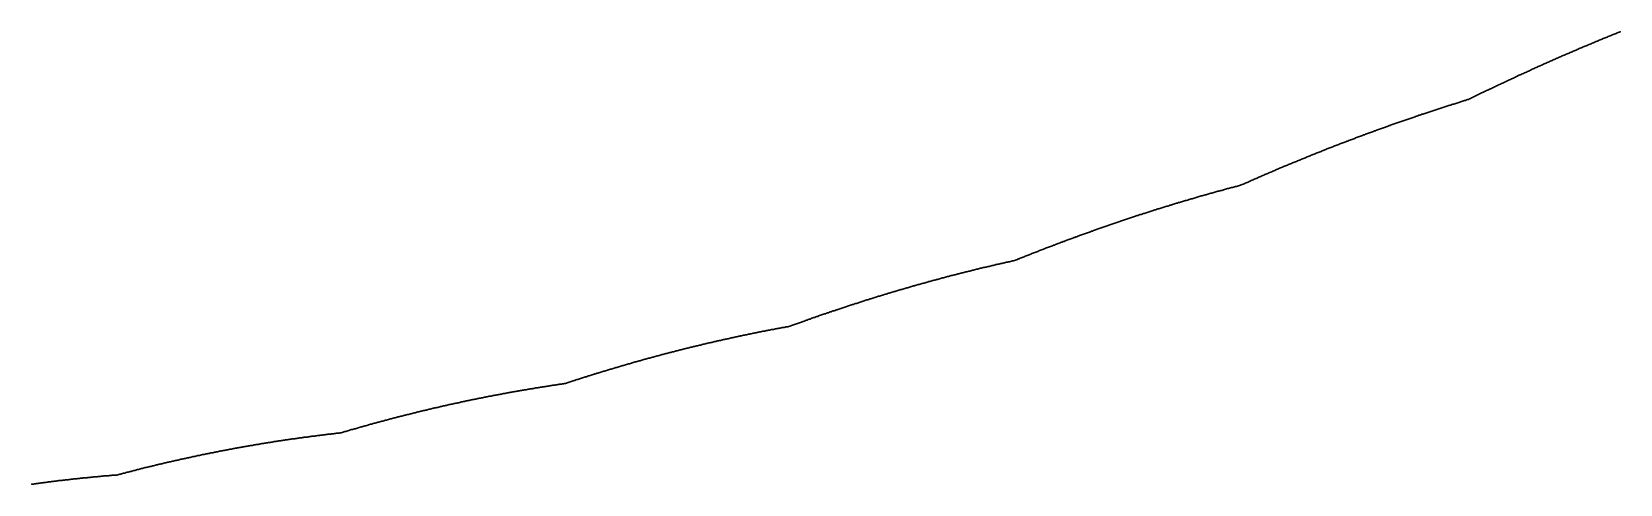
# Model space of a CAD drawing. Header units: metres. Extents: x 0 to 360, y 49 to 117.
# Drawn here: x 270.01 to 281.25, y 67.27 to 70.47 of the extents above; entities that cross this region are included whole.
import ezdxf

# ---------------------------------------------------------------- set-up
doc = ezdxf.new("R2010")
doc.units = ezdxf.units.M

msp = doc.modelspace()

# ---------------------------------------------------------------- linework, layer by layer
for p in [(280.984, 70.365), (280.991, 70.367), (280.998, 70.37), (281.005, 70.373), (281.012, 70.376), (281.02, 70.379), (281.027, 70.382), (281.034, 70.385), (281.041, 70.388), (281.048, 70.391), (281.055, 70.394), (281.062, 70.397), (281.069, 70.4), (281.076, 70.403), (281.083, 70.406), (281.09, 70.409), (281.097, 70.412), (281.104, 70.415), (281.112, 70.418), (281.119, 70.421), (281.126, 70.424), (281.133, 70.426), (281.14, 70.429), (281.147, 70.432), (281.154, 70.435), (281.161, 70.438), (281.168, 70.441), (281.175, 70.444), (281.182, 70.447), (281.189, 70.45), (281.197, 70.452), (281.204, 70.455), (281.211, 70.458), (281.218, 70.461), (281.225, 70.464), (281.232, 70.467), (281.239, 70.47), (281.246, 70.472), (280.723, 70.251), (280.73, 70.254), (280.737, 70.257), (280.744, 70.26), (280.751, 70.264), (280.758, 70.267), (280.765, 70.27), (280.772, 70.273), (280.779, 70.276), (280.786, 70.279), (280.793, 70.282), (280.8, 70.285), (280.808, 70.288), (280.815, 70.292), (280.822, 70.295), (280.829, 70.298), (280.836, 70.301), (280.843, 70.304), (280.85, 70.307), (280.857, 70.31), (280.864, 70.313), (280.871, 70.316), (280.878, 70.319), (280.885, 70.322), (280.892, 70.325), (280.899, 70.328), (280.906, 70.331), (280.914, 70.334), (280.921, 70.337), (280.928, 70.34), (280.935, 70.343), (280.942, 70.346), (280.949, 70.349), (280.956, 70.353), (280.963, 70.356), (280.97, 70.359), (280.977, 70.362), (280.476, 70.139), (280.483, 70.142), (280.49, 70.145), (280.497, 70.149), (280.504, 70.152), (280.511, 70.155), (280.518, 70.158), (280.525, 70.162), (280.532, 70.165), (280.539, 70.168), (280.546, 70.171), (280.553, 70.175), (280.561, 70.178), (280.568, 70.181), (280.575, 70.184), (280.582, 70.187), (280.589, 70.191), (280.596, 70.194), (280.603, 70.197), (280.61, 70.2), (280.617, 70.204), (280.624, 70.207), (280.631, 70.21), (280.638, 70.213), (280.645, 70.216), (280.652, 70.219), (280.659, 70.223), (280.666, 70.226), (280.673, 70.229), (280.68, 70.232), (280.688, 70.235), (280.695, 70.238), (280.702, 70.242), (280.709, 70.245), (280.716, 70.248), (280.237, 70.025), (280.244, 70.028), (280.251, 70.032), (280.258, 70.035), (280.265, 70.039), (280.272, 70.042), (280.279, 70.045), (280.286, 70.049), (280.293, 70.052), (280.3, 70.056), (280.307, 70.059), (280.314, 70.062), (280.321, 70.066), (280.328, 70.069), (280.335, 70.072), (280.342, 70.076), (280.349, 70.079), (280.356, 70.082), (280.363, 70.086), (280.37, 70.089), (280.377, 70.093), (280.384, 70.096), (280.391, 70.099), (280.398, 70.102), (280.406, 70.106), (280.413, 70.109), (280.42, 70.112), (280.427, 70.116), (280.434, 70.119), (280.441, 70.122), (280.448, 70.126), (280.455, 70.129), (280.462, 70.132), (280.469, 70.135), (279.92, 69.913), (279.927, 69.916), (279.934, 69.918), (279.941, 69.92), (279.948, 69.923), (279.955, 69.925), (279.962, 69.927), (279.97, 69.929), (279.977, 69.932), (279.984, 69.934), (279.991, 69.936), (279.998, 69.939), (280.005, 69.941), (280.012, 69.943), (280.019, 69.945), (280.026, 69.948), (280.033, 69.95), (280.04, 69.952), (280.047, 69.954), (280.054, 69.957), (280.061, 69.959), (280.068, 69.961), (280.075, 69.963), (280.082, 69.965), (280.089, 69.968), (280.096, 69.97), (280.103, 69.972), (280.11, 69.974), (280.117, 69.976), (280.124, 69.979), (280.131, 69.981), (280.138, 69.983), (280.145, 69.985), (280.152, 69.987), (280.159, 69.99), (280.166, 69.992), (280.173, 69.994), (280.18, 69.998), (280.187, 70.001), (280.194, 70.005), (280.201, 70.008), (280.208, 70.011), (280.215, 70.015), (280.223, 70.018), (280.23, 70.022), (279.591, 69.8), (279.598, 69.803), (279.605, 69.805), (279.612, 69.808), (279.619, 69.81), (279.626, 69.813), (279.633, 69.815), (279.64, 69.818), (279.647, 69.82), (279.654, 69.823), (279.661, 69.825), (279.668, 69.828), (279.675, 69.83), (279.682, 69.832), (279.689, 69.835), (279.696, 69.837), (279.703, 69.84), (279.71, 69.842), (279.717, 69.845), (279.724, 69.847), (279.731, 69.85), (279.738, 69.852), (279.745, 69.854), (279.752, 69.857), (279.759, 69.859), (279.766, 69.862), (279.773, 69.864), (279.78, 69.866), (279.787, 69.869), (279.794, 69.871), (279.801, 69.874), (279.808, 69.876), (279.815, 69.878), (279.822, 69.881), (279.829, 69.883), (279.836, 69.885), (279.843, 69.888), (279.85, 69.89), (279.857, 69.892), (279.864, 69.895), (279.871, 69.897), (279.878, 69.899), (279.885, 69.902), (279.892, 69.904), (279.899, 69.906), (279.906, 69.909), (279.913, 69.911), (279.29, 69.689), (279.297, 69.691), (279.304, 69.694), (279.311, 69.697), (279.318, 69.699), (279.325, 69.702), (279.332, 69.705), (279.339, 69.707), (279.346, 69.71), (279.353, 69.713), (279.36, 69.715), (279.367, 69.718), (279.374, 69.721), (279.381, 69.723), (279.388, 69.726), (279.395, 69.729), (279.402, 69.731), (279.409, 69.734), (279.416, 69.736), (279.423, 69.739), (279.43, 69.742), (279.437, 69.744), (279.444, 69.747), (279.451, 69.749), (279.458, 69.752), (279.465, 69.755), (279.472, 69.757), (279.479, 69.76), (279.486, 69.762), (279.493, 69.765), (279.5, 69.767), (279.507, 69.77), (279.514, 69.772), (279.521, 69.775), (279.528, 69.778), (279.535, 69.78), (279.542, 69.783), (279.549, 69.785), (279.556, 69.788), (279.563, 69.79), (279.57, 69.793), (279.577, 69.795), (279.584, 69.798), (279.011, 69.578), (279.018, 69.581), (279.025, 69.584), (279.032, 69.587), (279.038, 69.59), (279.045, 69.592), (279.052, 69.595), (279.059, 69.598), (279.066, 69.601), (279.073, 69.604), (279.08, 69.606), (279.087, 69.609), (279.094, 69.612), (279.101, 69.615), (279.108, 69.618), (279.115, 69.62), (279.122, 69.623), (279.129, 69.626), (279.136, 69.629), (279.143, 69.631), (279.15, 69.634), (279.157, 69.637), (279.164, 69.64), (279.171, 69.643), (279.178, 69.645), (279.185, 69.648), (279.192, 69.651), (279.199, 69.654), (279.206, 69.656), (279.213, 69.659), (279.22, 69.662), (279.227, 69.664), (279.234, 69.667), (279.241, 69.67), (279.248, 69.673), (279.255, 69.675), (279.262, 69.678), (279.269, 69.681), (279.276, 69.683), (279.283, 69.686), (278.739, 69.464), (278.746, 69.467), (278.753, 69.47), (278.76, 69.473), (278.767, 69.476), (278.774, 69.479), (278.781, 69.482), (278.787, 69.485), (278.794, 69.488), (278.801, 69.491), (278.808, 69.494), (278.815, 69.497), (278.822, 69.5), (278.829, 69.503), (278.836, 69.506), (278.843, 69.509), (278.85, 69.512), (278.857, 69.515), (278.864, 69.518), (278.871, 69.52), (278.878, 69.523), (278.885, 69.526), (278.892, 69.529), (278.899, 69.532), (278.906, 69.535), (278.913, 69.538), (278.92, 69.541), (278.927, 69.544), (278.934, 69.547), (278.941, 69.55), (278.948, 69.552), (278.955, 69.555), (278.962, 69.558), (278.969, 69.561), (278.976, 69.564), (278.983, 69.567), (278.99, 69.57), (278.997, 69.572), (279.004, 69.575), (278.433, 69.352), (278.44, 69.354), (278.447, 69.356), (278.453, 69.358), (278.46, 69.36), (278.467, 69.362), (278.474, 69.364), (278.481, 69.366), (278.488, 69.367), (278.495, 69.369), (278.502, 69.371), (278.509, 69.373), (278.516, 69.375), (278.523, 69.377), (278.53, 69.378), (278.537, 69.38), (278.544, 69.382), (278.551, 69.384), (278.558, 69.386), (278.565, 69.388), (278.572, 69.391), (278.579, 69.394), (278.586, 69.397), (278.593, 69.4), (278.6, 69.403), (278.606, 69.406), (278.613, 69.409), (278.62, 69.413), (278.627, 69.416), (278.634, 69.419), (278.641, 69.422), (278.648, 69.425), (278.655, 69.428), (278.662, 69.431), (278.669, 69.434), (278.676, 69.437), (278.683, 69.44), (278.69, 69.443), (278.697, 69.446), (278.704, 69.449), (278.711, 69.452), (278.718, 69.455), (278.725, 69.458), (278.732, 69.461), (278.044, 69.239), (278.051, 69.241), (278.058, 69.244), (278.065, 69.246), (278.072, 69.248), (278.079, 69.25), (278.085, 69.252), (278.092, 69.254), (278.099, 69.256), (278.106, 69.258), (278.113, 69.26), (278.12, 69.263), (278.127, 69.265), (278.134, 69.267), (278.141, 69.269), (278.148, 69.271), (278.155, 69.273), (278.162, 69.275), (278.169, 69.277), (278.176, 69.279), (278.183, 69.281), (278.19, 69.283), (278.196, 69.285), (278.203, 69.287), (278.21, 69.289), (278.217, 69.291), (278.224, 69.293), (278.231, 69.295), (278.238, 69.297), (278.245, 69.3), (278.252, 69.302), (278.259, 69.304), (278.266, 69.306), (278.273, 69.308), (278.28, 69.31), (278.287, 69.312), (278.294, 69.313), (278.301, 69.315), (278.308, 69.317), (278.315, 69.319), (278.321, 69.321), (278.328, 69.323), (278.335, 69.325), (278.342, 69.327), (278.349, 69.329), (278.356, 69.331), (278.363, 69.333), (278.37, 69.335), (278.377, 69.337), (278.384, 69.339), (278.391, 69.341), (278.398, 69.343), (278.405, 69.345), (278.412, 69.347), (278.419, 69.349), (278.426, 69.35), (277.698, 69.127), (277.705, 69.13), (277.711, 69.132), (277.718, 69.134), (277.725, 69.137), (277.732, 69.139), (277.739, 69.141), (277.746, 69.144), (277.753, 69.146), (277.76, 69.148), (277.767, 69.15), (277.774, 69.153), (277.781, 69.155), (277.788, 69.157), (277.795, 69.16), (277.801, 69.162), (277.808, 69.164), (277.815, 69.167), (277.822, 69.169), (277.829, 69.171), (277.836, 69.173), (277.843, 69.176), (277.85, 69.178), (277.857, 69.18), (277.864, 69.182), (277.871, 69.185), (277.878, 69.187), (277.885, 69.189), (277.891, 69.191), (277.898, 69.194), (277.905, 69.196), (277.912, 69.198), (277.919, 69.2), (277.926, 69.202), (277.933, 69.205), (277.94, 69.207), (277.947, 69.209), (277.954, 69.211), (277.961, 69.213), (277.968, 69.216), (277.975, 69.218), (277.982, 69.22), (277.988, 69.222), (277.995, 69.224), (278.002, 69.226), (278.009, 69.229), (278.016, 69.231), (278.023, 69.233), (278.03, 69.235), (278.037, 69.237), (277.38, 69.015), (277.387, 69.017), (277.394, 69.02), (277.4, 69.022), (277.407, 69.025), (277.414, 69.027), (277.421, 69.03), (277.428, 69.033), (277.435, 69.035), (277.442, 69.038), (277.449, 69.04), (277.456, 69.043), (277.463, 69.045), (277.47, 69.047), (277.476, 69.05), (277.483, 69.052), (277.49, 69.055), (277.497, 69.057), (277.504, 69.06), (277.511, 69.062), (277.518, 69.065), (277.525, 69.067), (277.532, 69.07), (277.539, 69.072), (277.546, 69.075), (277.552, 69.077), (277.559, 69.079), (277.566, 69.082), (277.573, 69.084), (277.58, 69.087), (277.587, 69.089), (277.594, 69.092), (277.601, 69.094), (277.608, 69.096), (277.615, 69.099), (277.622, 69.101), (277.628, 69.104), (277.635, 69.106), (277.642, 69.108), (277.649, 69.111), (277.656, 69.113), (277.663, 69.115), (277.67, 69.118), (277.677, 69.12), (277.684, 69.123), (277.691, 69.125), (277.083, 68.902), (277.09, 68.905), (277.097, 68.907), (277.104, 68.91), (277.111, 68.913), (277.118, 68.915), (277.125, 68.918), (277.131, 68.921), (277.138, 68.923), (277.145, 68.926), (277.152, 68.929), (277.159, 68.932), (277.166, 68.934), (277.173, 68.937), (277.18, 68.94), (277.187, 68.942), (277.193, 68.945), (277.2, 68.947), (277.207, 68.95), (277.214, 68.953), (277.221, 68.955), (277.228, 68.958), (277.235, 68.961), (277.242, 68.963), (277.249, 68.966), (277.256, 68.968), (277.262, 68.971), (277.269, 68.974), (277.276, 68.976), (277.283, 68.979), (277.29, 68.982), (277.297, 68.984), (277.304, 68.987), (277.311, 68.989), (277.318, 68.992), (277.325, 68.994), (277.331, 68.997), (277.338, 69), (277.345, 69.002), (277.352, 69.005), (277.359, 69.007), (277.366, 69.01), (277.373, 69.012), (276.684, 68.789), (276.691, 68.791), (276.698, 68.793), (276.705, 68.794), (276.712, 68.796), (276.718, 68.798), (276.725, 68.799), (276.732, 68.801), (276.739, 68.803), (276.746, 68.804), (276.753, 68.806), (276.76, 68.807), (276.767, 68.809), (276.773, 68.811), (276.78, 68.812), (276.787, 68.814), (276.794, 68.816), (276.801, 68.817), (276.808, 68.819), (276.815, 68.82), (276.822, 68.822), (276.828, 68.824), (276.835, 68.825), (276.842, 68.827), (276.849, 68.828), (276.856, 68.83), (276.863, 68.831), (276.87, 68.833), (276.877, 68.835), (276.884, 68.836), (276.89, 68.838), (276.897, 68.839), (276.904, 68.841), (276.911, 68.842), (276.918, 68.844), (276.925, 68.845), (276.932, 68.847), (276.939, 68.848), (276.945, 68.85), (276.952, 68.852), (276.959, 68.853), (276.966, 68.855), (276.973, 68.858), (276.98, 68.861), (276.987, 68.864), (276.994, 68.866), (277.001, 68.869), (277.007, 68.872), (277.014, 68.875), (277.021, 68.877), (277.028, 68.88), (277.035, 68.883), (277.042, 68.886), (277.049, 68.888), (277.056, 68.891), (277.063, 68.894), (277.069, 68.896), (277.076, 68.899), (276.258, 68.677), (276.265, 68.679), (276.272, 68.681), (276.279, 68.683), (276.286, 68.684), (276.293, 68.686), (276.3, 68.688), (276.306, 68.69), (276.313, 68.692), (276.32, 68.694), (276.327, 68.696), (276.334, 68.698), (276.341, 68.7), (276.348, 68.702), (276.354, 68.704), (276.361, 68.705), (276.368, 68.707), (276.375, 68.709), (276.382, 68.711), (276.389, 68.713), (276.396, 68.715), (276.403, 68.717), (276.409, 68.719), (276.416, 68.72), (276.423, 68.722), (276.43, 68.724), (276.437, 68.726), (276.444, 68.728), (276.451, 68.73), (276.457, 68.731), (276.464, 68.733), (276.471, 68.735), (276.478, 68.737), (276.485, 68.739), (276.492, 68.74), (276.499, 68.742), (276.505, 68.744), (276.512, 68.746), (276.519, 68.748), (276.526, 68.749), (276.533, 68.751), (276.54, 68.753), (276.547, 68.755), (276.554, 68.757), (276.56, 68.758), (276.567, 68.76), (276.574, 68.762), (276.581, 68.764), (276.588, 68.765), (276.595, 68.767), (276.602, 68.769), (276.608, 68.77), (276.615, 68.772), (276.622, 68.774), (276.629, 68.776), (276.636, 68.777), (276.643, 68.779), (276.65, 68.781), (276.657, 68.782), (276.663, 68.784), (276.67, 68.786), (276.677, 68.788), (275.889, 68.565), (275.896, 68.568), (275.902, 68.57), (275.909, 68.572), (275.916, 68.574), (275.923, 68.576), (275.93, 68.578), (275.937, 68.581), (275.943, 68.583), (275.95, 68.585), (275.957, 68.587), (275.964, 68.589), (275.971, 68.591), (275.978, 68.593), (275.985, 68.595), (275.991, 68.598), (275.998, 68.6), (276.005, 68.602), (276.012, 68.604), (276.019, 68.606), (276.026, 68.608), (276.032, 68.61), (276.039, 68.612), (276.046, 68.614), (276.053, 68.616), (276.06, 68.618), (276.067, 68.621), (276.074, 68.623), (276.08, 68.625), (276.087, 68.627), (276.094, 68.629), (276.101, 68.631), (276.108, 68.633), (276.115, 68.635), (276.121, 68.637), (276.128, 68.639), (276.135, 68.641), (276.142, 68.643), (276.149, 68.645), (276.156, 68.647), (276.163, 68.649), (276.169, 68.651), (276.176, 68.653), (276.183, 68.655), (276.19, 68.657), (276.197, 68.659), (276.204, 68.661), (276.211, 68.663), (276.217, 68.665), (276.224, 68.667), (276.231, 68.669), (276.238, 68.671), (276.245, 68.673), (276.252, 68.675), (275.554, 68.454), (275.561, 68.456), (275.568, 68.458), (275.574, 68.461), (275.581, 68.463), (275.588, 68.466), (275.595, 68.468), (275.602, 68.47), (275.609, 68.473), (275.615, 68.475), (275.622, 68.477), (275.629, 68.48), (275.636, 68.482), (275.643, 68.484), (275.65, 68.487), (275.656, 68.489), (275.663, 68.491), (275.67, 68.494), (275.677, 68.496), (275.684, 68.498), (275.691, 68.5), (275.697, 68.503), (275.704, 68.505), (275.711, 68.507), (275.718, 68.51), (275.725, 68.512), (275.732, 68.514), (275.738, 68.516), (275.745, 68.519), (275.752, 68.521), (275.759, 68.523), (275.766, 68.526), (275.773, 68.528), (275.779, 68.53), (275.786, 68.532), (275.793, 68.534), (275.8, 68.537), (275.807, 68.539), (275.814, 68.541), (275.82, 68.543), (275.827, 68.546), (275.834, 68.548), (275.841, 68.55), (275.848, 68.552), (275.855, 68.554), (275.861, 68.557), (275.868, 68.559), (275.875, 68.561), (275.882, 68.563), (275.118, 68.339), (275.125, 68.341), (275.131, 68.342), (275.138, 68.343), (275.145, 68.345), (275.152, 68.346), (275.159, 68.348), (275.165, 68.349), (275.172, 68.35), (275.179, 68.352), (275.186, 68.353), (275.193, 68.354), (275.199, 68.356), (275.206, 68.357), (275.213, 68.358), (275.22, 68.36), (275.227, 68.361), (275.233, 68.362), (275.24, 68.364), (275.247, 68.365), (275.254, 68.366), (275.261, 68.367), (275.268, 68.369), (275.274, 68.37), (275.281, 68.371), (275.288, 68.373), (275.295, 68.374), (275.302, 68.375), (275.308, 68.376), (275.315, 68.378), (275.322, 68.379), (275.329, 68.38), (275.336, 68.381), (275.343, 68.383), (275.349, 68.384), (275.356, 68.385), (275.363, 68.386), (275.37, 68.388), (275.377, 68.39), (275.383, 68.393), (275.39, 68.395), (275.397, 68.398), (275.404, 68.4), (275.411, 68.403), (275.418, 68.405), (275.424, 68.408), (275.431, 68.41), (275.438, 68.413), (275.445, 68.415), (275.452, 68.418), (275.458, 68.42), (275.465, 68.422), (275.472, 68.425), (275.479, 68.427), (275.486, 68.43), (275.493, 68.432), (275.499, 68.435), (275.506, 68.437), (275.513, 68.439), (275.52, 68.442), (275.527, 68.444), (275.533, 68.447), (275.54, 68.449), (275.547, 68.451), (274.622, 68.227), (274.628, 68.229), (274.635, 68.23), (274.642, 68.232), (274.649, 68.234), (274.655, 68.235), (274.662, 68.237), (274.669, 68.239), (274.676, 68.24), (274.683, 68.242), (274.689, 68.244), (274.696, 68.245), (274.703, 68.247), (274.71, 68.249), (274.717, 68.25), (274.723, 68.252), (274.73, 68.254), (274.737, 68.255), (274.744, 68.257), (274.751, 68.258), (274.757, 68.26), (274.764, 68.262), (274.771, 68.263), (274.778, 68.265), (274.784, 68.266), (274.791, 68.268), (274.798, 68.27), (274.805, 68.271), (274.812, 68.273), (274.818, 68.274), (274.825, 68.276), (274.832, 68.277), (274.839, 68.279), (274.846, 68.281), (274.852, 68.282), (274.859, 68.284), (274.866, 68.285), (274.873, 68.287), (274.88, 68.288), (274.886, 68.29), (274.893, 68.291), (274.9, 68.293), (274.907, 68.294), (274.914, 68.296), (274.92, 68.297), (274.927, 68.299), (274.934, 68.3), (274.941, 68.302), (274.948, 68.303), (274.954, 68.305), (274.961, 68.306), (274.968, 68.308), (274.975, 68.309), (274.982, 68.311), (274.988, 68.312), (274.995, 68.314), (275.002, 68.315), (275.009, 68.317), (275.016, 68.318), (275.022, 68.32), (275.029, 68.321), (275.036, 68.322), (275.043, 68.324), (275.05, 68.325), (275.056, 68.327), (275.063, 68.328), (275.07, 68.33), (275.077, 68.331), (275.084, 68.332), (275.09, 68.334), (275.097, 68.335), (275.104, 68.337), (275.111, 68.338), (274.208, 68.115), (274.215, 68.117), (274.222, 68.119), (274.228, 68.121), (274.235, 68.123), (274.242, 68.125), (274.249, 68.127), (274.255, 68.129), (274.262, 68.131), (274.269, 68.133), (274.276, 68.135), (274.282, 68.137), (274.289, 68.138), (274.296, 68.14), (274.303, 68.142), (274.31, 68.144), (274.316, 68.146), (274.323, 68.148), (274.33, 68.15), (274.337, 68.152), (274.343, 68.154), (274.35, 68.155), (274.357, 68.157), (274.364, 68.159), (274.371, 68.161), (274.377, 68.163), (274.384, 68.165), (274.391, 68.167), (274.398, 68.168), (274.404, 68.17), (274.411, 68.172), (274.418, 68.174), (274.425, 68.176), (274.432, 68.178), (274.438, 68.179), (274.445, 68.181), (274.452, 68.183), (274.459, 68.185), (274.465, 68.187), (274.472, 68.188), (274.479, 68.19), (274.486, 68.192), (274.493, 68.194), (274.499, 68.196), (274.506, 68.197), (274.513, 68.199), (274.52, 68.201), (274.527, 68.203), (274.533, 68.204), (274.54, 68.206), (274.547, 68.208), (274.554, 68.21), (274.56, 68.211), (274.567, 68.213), (274.574, 68.215), (274.581, 68.217), (274.588, 68.218), (274.594, 68.22), (274.601, 68.222), (274.608, 68.223), (274.615, 68.225), (273.843, 68.003), (273.85, 68.005), (273.856, 68.008), (273.863, 68.01), (273.87, 68.012), (273.877, 68.014), (273.883, 68.016), (273.89, 68.018), (273.897, 68.021), (273.904, 68.023), (273.91, 68.025), (273.917, 68.027), (273.924, 68.029), (273.931, 68.031), (273.937, 68.033), (273.944, 68.036), (273.951, 68.038), (273.958, 68.04), (273.964, 68.042), (273.971, 68.044), (273.978, 68.046), (273.985, 68.048), (273.991, 68.05), (273.998, 68.052), (274.005, 68.055), (274.012, 68.057), (274.019, 68.059), (274.025, 68.061), (274.032, 68.063), (274.039, 68.065), (274.046, 68.067), (274.052, 68.069), (274.059, 68.071), (274.066, 68.073), (274.073, 68.075), (274.079, 68.077), (274.086, 68.079), (274.093, 68.081), (274.1, 68.083), (274.106, 68.085), (274.113, 68.087), (274.12, 68.089), (274.127, 68.091), (274.134, 68.093), (274.14, 68.095), (274.147, 68.097), (274.154, 68.099), (274.161, 68.101), (274.167, 68.103), (274.174, 68.105), (274.181, 68.107), (274.188, 68.109), (274.194, 68.111), (274.201, 68.113), (273.236, 67.89), (273.242, 67.892), (273.249, 67.893), (273.256, 67.894), (273.263, 67.896), (273.269, 67.897), (273.276, 67.898), (273.283, 67.899), (273.29, 67.901), (273.296, 67.902), (273.303, 67.903), (273.31, 67.904), (273.317, 67.906), (273.323, 67.907), (273.33, 67.908), (273.337, 67.91), (273.344, 67.911), (273.35, 67.912), (273.357, 67.913), (273.364, 67.914), (273.37, 67.916), (273.377, 67.917), (273.384, 67.918), (273.391, 67.919), (273.397, 67.921), (273.404, 67.922), (273.411, 67.923), (273.418, 67.924), (273.424, 67.925), (273.431, 67.927), (273.438, 67.928), (273.445, 67.929), (273.451, 67.93), (273.458, 67.931), (273.465, 67.932), (273.472, 67.934), (273.478, 67.935), (273.485, 67.936), (273.492, 67.937), (273.499, 67.938), (273.505, 67.939), (273.512, 67.941), (273.519, 67.942), (273.526, 67.943), (273.532, 67.944), (273.539, 67.945), (273.546, 67.946), (273.552, 67.947), (273.559, 67.948), (273.566, 67.95), (273.573, 67.951), (273.579, 67.952), (273.586, 67.953), (273.593, 67.954), (273.6, 67.955), (273.606, 67.956), (273.613, 67.957), (273.62, 67.958), (273.627, 67.959), (273.633, 67.96), (273.64, 67.961), (273.647, 67.962), (273.654, 67.963), (273.66, 67.964), (273.667, 67.966), (273.674, 67.967), (273.681, 67.968), (273.687, 67.969), (273.694, 67.97), (273.701, 67.971), (273.708, 67.972), (273.714, 67.973), (273.721, 67.974), (273.728, 67.975), (273.735, 67.976), (273.741, 67.977), (273.748, 67.978), (273.755, 67.979), (273.762, 67.98), (273.768, 67.981), (273.775, 67.982), (273.782, 67.983), (273.789, 67.986), (273.795, 67.988), (273.802, 67.99), (273.809, 67.992), (273.816, 67.994), (273.822, 67.997), (273.829, 67.999), (273.836, 68.001), (272.725, 67.778), (272.732, 67.779), (272.738, 67.781), (272.745, 67.783), (272.752, 67.784), (272.758, 67.786), (272.765, 67.787), (272.772, 67.789), (272.779, 67.791), (272.785, 67.792), (272.792, 67.794), (272.799, 67.795), (272.805, 67.797), (272.812, 67.799), (272.819, 67.8), (272.826, 67.802), (272.832, 67.803), (272.839, 67.805), (272.846, 67.807), (272.852, 67.808), (272.859, 67.81), (272.866, 67.811), (272.873, 67.813), (272.879, 67.814), (272.886, 67.816), (272.893, 67.817), (272.899, 67.819), (272.906, 67.821), (272.913, 67.822), (272.92, 67.824), (272.926, 67.825), (272.933, 67.827), (272.94, 67.828), (272.946, 67.83), (272.953, 67.831), (272.96, 67.833), (272.967, 67.834), (272.973, 67.836), (272.98, 67.837), (272.987, 67.839), (272.994, 67.84), (273, 67.842), (273.007, 67.843), (273.014, 67.844), (273.02, 67.846), (273.027, 67.847), (273.034, 67.849), (273.041, 67.85), (273.047, 67.852), (273.054, 67.853), (273.061, 67.855), (273.068, 67.856), (273.074, 67.857), (273.081, 67.859), (273.088, 67.86), (273.094, 67.862), (273.101, 67.863), (273.108, 67.864), (273.115, 67.866), (273.121, 67.867), (273.128, 67.869), (273.135, 67.87), (273.142, 67.871), (273.148, 67.873), (273.155, 67.874), (273.162, 67.876), (273.168, 67.877), (273.175, 67.878), (273.182, 67.88), (273.189, 67.881), (273.195, 67.882), (273.202, 67.884), (273.209, 67.885), (273.216, 67.886), (273.222, 67.888), (273.229, 67.889), (272.302, 67.665), (272.309, 67.667), (272.316, 67.669), (272.322, 67.671), (272.329, 67.673), (272.336, 67.675), (272.343, 67.677), (272.349, 67.679), (272.356, 67.68), (272.363, 67.682), (272.369, 67.684), (272.376, 67.686), (272.383, 67.688), (272.389, 67.69), (272.396, 67.692), (272.403, 67.694), (272.41, 67.695), (272.416, 67.697), (272.423, 67.699), (272.43, 67.701), (272.436, 67.703), (272.443, 67.705), (272.45, 67.706), (272.456, 67.708), (272.463, 67.71), (272.47, 67.712), (272.477, 67.714), (272.483, 67.715), (272.49, 67.717), (272.497, 67.719), (272.503, 67.721), (272.51, 67.723), (272.517, 67.724), (272.524, 67.726), (272.53, 67.728), (272.537, 67.73), (272.544, 67.732), (272.55, 67.733), (272.557, 67.735), (272.564, 67.737), (272.57, 67.739), (272.577, 67.74), (272.584, 67.742), (272.591, 67.744), (272.597, 67.746), (272.604, 67.747), (272.611, 67.749), (272.617, 67.751), (272.624, 67.752), (272.631, 67.754), (272.638, 67.756), (272.644, 67.758), (272.651, 67.759), (272.658, 67.761), (272.664, 67.763), (272.671, 67.764), (272.678, 67.766), (272.685, 67.768), (272.691, 67.769), (272.698, 67.771), (272.705, 67.773), (272.711, 67.774), (272.718, 67.776), (271.614, 67.553), (271.62, 67.554), (271.627, 67.556), (271.634, 67.557), (271.641, 67.558), (271.647, 67.559), (271.654, 67.56), (271.661, 67.561), (271.667, 67.562), (271.674, 67.563), (271.681, 67.564), (271.687, 67.565), (271.694, 67.566), (271.701, 67.567), (271.707, 67.568), (271.714, 67.569), (271.721, 67.571), (271.727, 67.572), (271.734, 67.573), (271.741, 67.574), (271.747, 67.575), (271.754, 67.576), (271.761, 67.577), (271.767, 67.578), (271.774, 67.579), (271.781, 67.58), (271.787, 67.581), (271.794, 67.582), (271.801, 67.583), (271.807, 67.584), (271.814, 67.585), (271.821, 67.586), (271.827, 67.587), (271.834, 67.588), (271.841, 67.589), (271.848, 67.59), (271.854, 67.59), (271.861, 67.591), (271.868, 67.592), (271.874, 67.593), (271.881, 67.594), (271.888, 67.595), (271.894, 67.596), (271.901, 67.597), (271.908, 67.598), (271.914, 67.599), (271.921, 67.6), (271.928, 67.601), (271.934, 67.602), (271.941, 67.602), (271.948, 67.603), (271.954, 67.604), (271.961, 67.605), (271.968, 67.606), (271.974, 67.607), (271.981, 67.608), (271.988, 67.609), (271.995, 67.61), (272.001, 67.61), (272.008, 67.611), (272.015, 67.612), (272.021, 67.613), (272.028, 67.614), (272.035, 67.615), (272.041, 67.615), (272.048, 67.616), (272.055, 67.617), (272.061, 67.618), (272.068, 67.619), (272.075, 67.619), (272.081, 67.62), (272.088, 67.621), (272.095, 67.622), (272.102, 67.623), (272.108, 67.623), (272.115, 67.624), (272.122, 67.625), (272.128, 67.626), (272.135, 67.627), (272.142, 67.627), (272.148, 67.628), (272.155, 67.629), (272.162, 67.63), (272.168, 67.63), (272.175, 67.631), (272.182, 67.632), (272.189, 67.633), (272.195, 67.634), (272.202, 67.636), (272.209, 67.638), (272.215, 67.64), (272.222, 67.642), (272.229, 67.644), (272.235, 67.646), (272.242, 67.648), (272.249, 67.65), (272.255, 67.652), (272.262, 67.654), (272.269, 67.656), (272.276, 67.658), (272.282, 67.659), (272.289, 67.661), (272.296, 67.663), (271.034, 67.44), (271.041, 67.441), (271.048, 67.443), (271.054, 67.444), (271.061, 67.446), (271.068, 67.447), (271.074, 67.449), (271.081, 67.45), (271.087, 67.452), (271.094, 67.453), (271.101, 67.455), (271.107, 67.456), (271.114, 67.457), (271.121, 67.459), (271.127, 67.46), (271.134, 67.462), (271.141, 67.463), (271.147, 67.465), (271.154, 67.466), (271.161, 67.467), (271.167, 67.469), (271.174, 67.47), (271.181, 67.472), (271.187, 67.473), (271.194, 67.474), (271.201, 67.476), (271.207, 67.477), (271.214, 67.479), (271.221, 67.48), (271.227, 67.481), (271.234, 67.483), (271.241, 67.484), (271.247, 67.485), (271.254, 67.487), (271.261, 67.488), (271.267, 67.489), (271.274, 67.491), (271.281, 67.492), (271.287, 67.493), (271.294, 67.495), (271.3, 67.496), (271.307, 67.497), (271.314, 67.499), (271.32, 67.5), (271.327, 67.501), (271.334, 67.503), (271.34, 67.504), (271.347, 67.505), (271.354, 67.507), (271.36, 67.508), (271.367, 67.509), (271.374, 67.51), (271.38, 67.512), (271.387, 67.513), (271.394, 67.514), (271.4, 67.515), (271.407, 67.517), (271.414, 67.518), (271.42, 67.519), (271.427, 67.52), (271.434, 67.522), (271.44, 67.523), (271.447, 67.524), (271.454, 67.525), (271.46, 67.527), (271.467, 67.528), (271.474, 67.529), (271.48, 67.53), (271.487, 67.531), (271.494, 67.533), (271.5, 67.534), (271.507, 67.535), (271.514, 67.536), (271.52, 67.537), (271.527, 67.538), (271.534, 67.54), (271.54, 67.541), (271.547, 67.542), (271.554, 67.543), (271.56, 67.544), (271.567, 67.545), (271.574, 67.547), (271.58, 67.548), (271.587, 67.549), (271.594, 67.55), (271.6, 67.551), (271.607, 67.552), (270.516, 67.328), (270.523, 67.328), (270.529, 67.329), (270.536, 67.329), (270.543, 67.33), (270.549, 67.33), (270.556, 67.331), (270.563, 67.332), (270.569, 67.332), (270.576, 67.333), (270.583, 67.333), (270.589, 67.334), (270.596, 67.334), (270.602, 67.335), (270.609, 67.335), (270.616, 67.337), (270.622, 67.339), (270.629, 67.341), (270.636, 67.342), (270.642, 67.344), (270.649, 67.346), (270.656, 67.348), (270.662, 67.349), (270.669, 67.351), (270.675, 67.353), (270.682, 67.355), (270.689, 67.356), (270.695, 67.358), (270.702, 67.36), (270.709, 67.361), (270.715, 67.363), (270.722, 67.365), (270.729, 67.367), (270.735, 67.368), (270.742, 67.37), (270.748, 67.372), (270.755, 67.373), (270.762, 67.375), (270.768, 67.377), (270.775, 67.378), (270.782, 67.38), (270.788, 67.382), (270.795, 67.383), (270.802, 67.385), (270.808, 67.387), (270.815, 67.388), (270.822, 67.39), (270.828, 67.391), (270.835, 67.393), (270.841, 67.395), (270.848, 67.396), (270.855, 67.398), (270.861, 67.4), (270.868, 67.401), (270.875, 67.403), (270.881, 67.404), (270.888, 67.406), (270.895, 67.408), (270.901, 67.409), (270.908, 67.411), (270.915, 67.412), (270.921, 67.414), (270.928, 67.415), (270.934, 67.417), (270.941, 67.419), (270.948, 67.42), (270.954, 67.422), (270.961, 67.423), (270.968, 67.425), (270.974, 67.426), (270.981, 67.428), (270.988, 67.429), (270.994, 67.431), (271.001, 67.432), (271.008, 67.434), (271.014, 67.435), (271.021, 67.437), (271.028, 67.438), (270.006, 67.27), (270.013, 67.271), (270.019, 67.271), (270.026, 67.272), (270.033, 67.273), (270.039, 67.274), (270.046, 67.275), (270.052, 67.276), (270.059, 67.277), (270.066, 67.278), (270.072, 67.279), (270.079, 67.28), (270.086, 67.28), (270.092, 67.281), (270.099, 67.282), (270.105, 67.283), (270.112, 67.284), (270.119, 67.285), (270.125, 67.286), (270.132, 67.286), (270.138, 67.287), (270.145, 67.288), (270.152, 67.289), (270.158, 67.29), (270.165, 67.291), (270.172, 67.291), (270.178, 67.292), (270.185, 67.293), (270.191, 67.294), (270.198, 67.295), (270.205, 67.295), (270.211, 67.296), (270.218, 67.297), (270.225, 67.298), (270.231, 67.299), (270.238, 67.299), (270.244, 67.3), (270.251, 67.301), (270.258, 67.302), (270.264, 67.302), (270.271, 67.303), (270.278, 67.304), (270.284, 67.305), (270.291, 67.305), (270.297, 67.306), (270.304, 67.307), (270.311, 67.307), (270.317, 67.308), (270.324, 67.309), (270.331, 67.31), (270.337, 67.31), (270.344, 67.311), (270.35, 67.312), (270.357, 67.312), (270.364, 67.313), (270.37, 67.314), (270.377, 67.314), (270.384, 67.315), (270.39, 67.316), (270.397, 67.316), (270.403, 67.317), (270.41, 67.318), (270.417, 67.318), (270.423, 67.319), (270.43, 67.32), (270.437, 67.32), (270.443, 67.321), (270.45, 67.322), (270.456, 67.322), (270.463, 67.323), (270.47, 67.323), (270.476, 67.324), (270.483, 67.325), (270.49, 67.325), (270.496, 67.326), (270.503, 67.326), (270.51, 67.327)]:
    msp.add_point(p)

doc.saveas('drawing.dxf')
